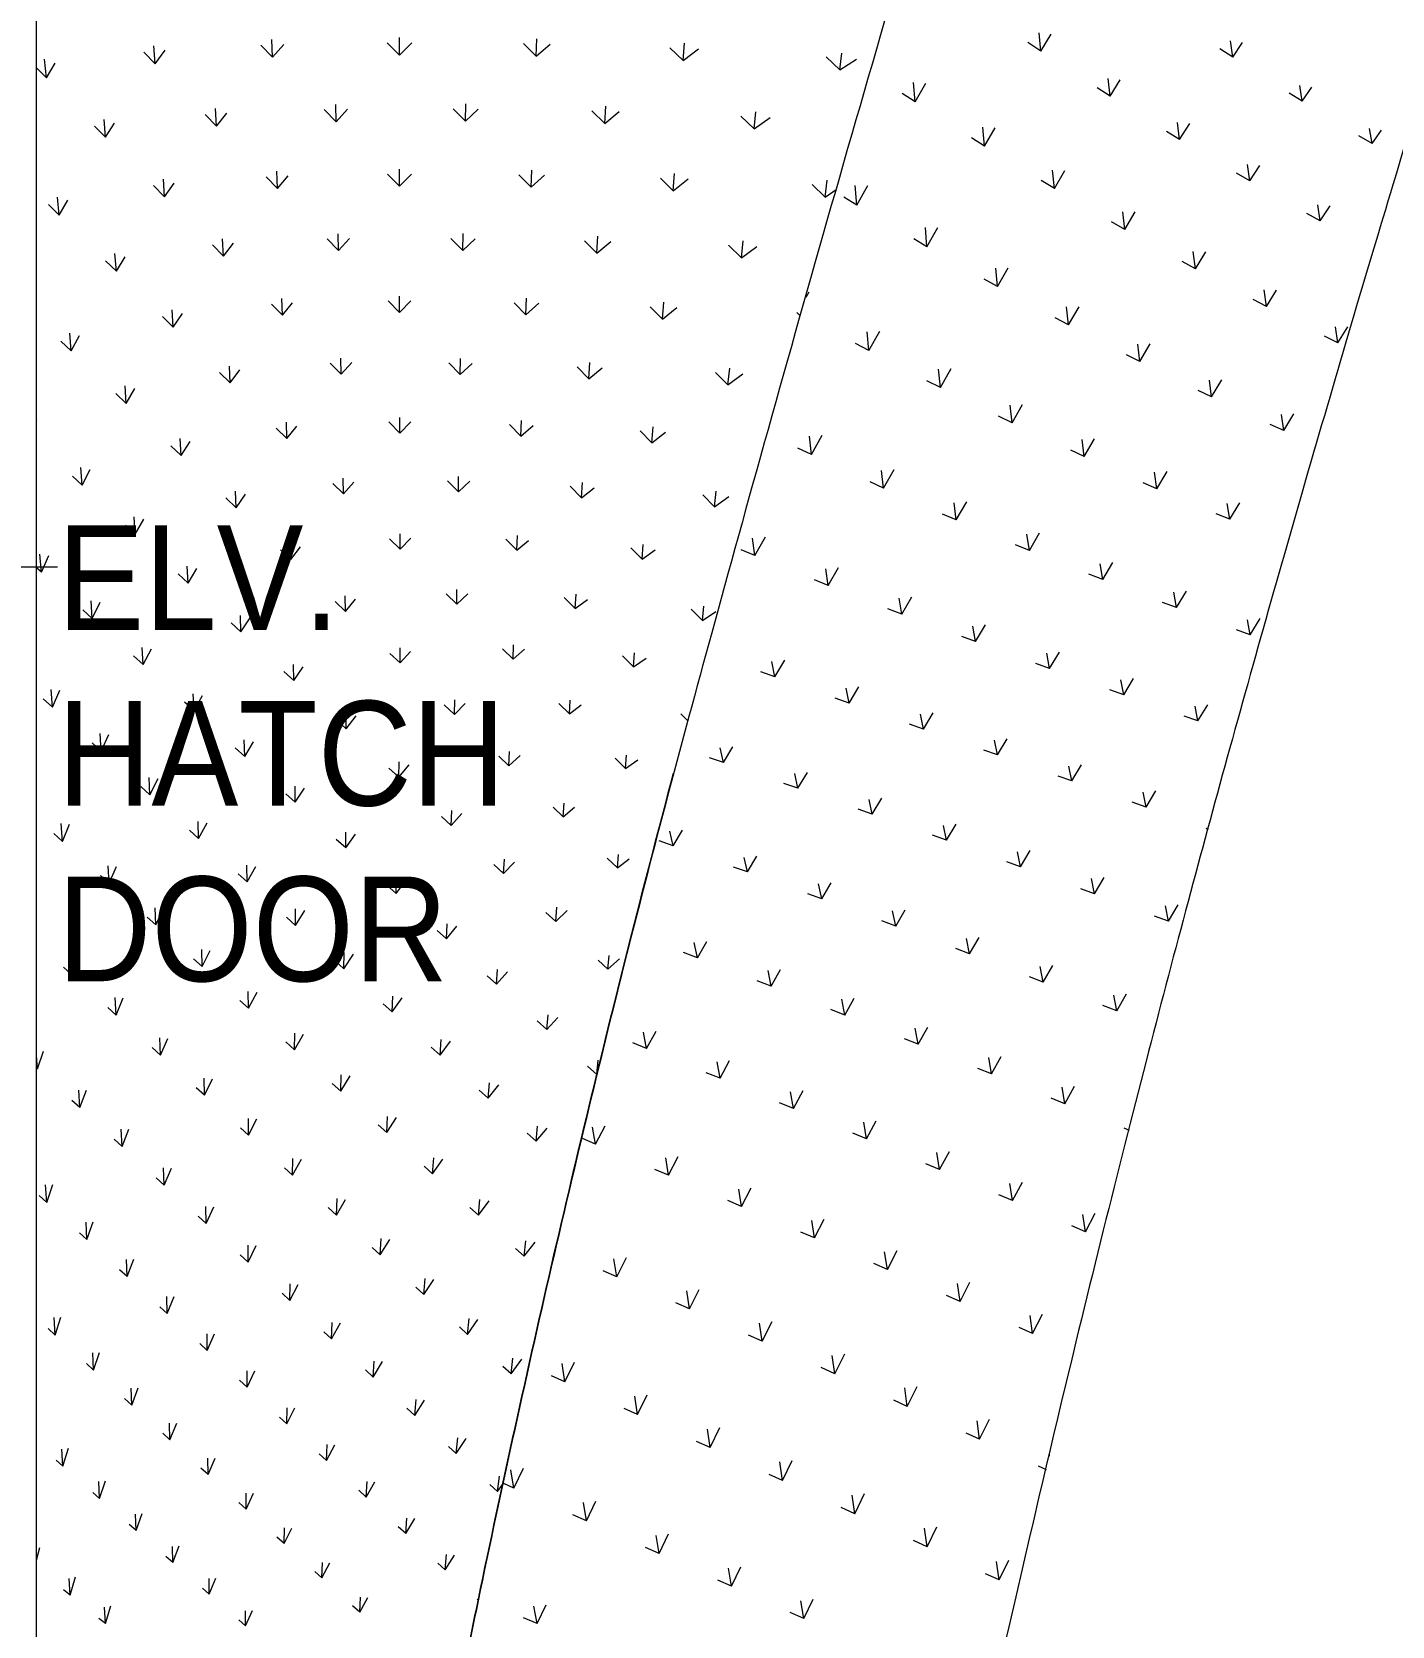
# Model space of a CAD drawing. Header units: millimetres. Extents: x 12827 to 178996, y -27589 to 73652.
# Drawn here: x 92628 to 96316, y 10615 to 14937 of the extents above; entities that cross this region are included whole.
import ezdxf

# ---------------------------------------------------------------- set-up
doc = ezdxf.new("R2010")
doc.units = ezdxf.units.MM
for name, color, linetype, lineweight in [('A-FLOR', 192, 'Continuous', 9), ('A-FLOR-PATT', 8, 'Continuous', 9), ('A-WALL', 113, 'Continuous', 20), ('G-ANNO-TEXT', 231, 'Continuous', 5)]:
    doc.layers.add(name, color=color, linetype=linetype, lineweight=lineweight)
doc.styles.add('Swis721 BT_1', font='swiss.ttf', dxfattribs={"width": 0.89, "height": 283.821263})

# ---------------------------------------------------------------- blocks, each defined once
blk = doc.blocks.new('FP_240-Copy of 1_F')
at = {"layer": 'A-FLOR-PATT'}
for p, q in [((93280.5, 14868.6), (93278.7, 14916.5)), ((93624.3, 14874.1), (93624.3, 14921.9)), ((93995.3, 14871.4), (93997, 14919)), ((92962.3, 14851), (92931.2, 14882.8)), ((92962.3, 14851), (92958.8, 14899.4)), ((92962.3, 14851), (92988.8, 14887.5)), ((93280.5, 14868.6), (93248.2, 14901.4)), ((93280.5, 14868.6), (93310.4, 14903.4)), ((93624.3, 14874.1), (93590.8, 14907.8)), ((93624.3, 14874.1), (93658, 14908)), ((93995.3, 14871.4), (93960.4, 14905.6)), ((93995.3, 14871.4), (94032.8, 14904.3)), ((94393.5, 14859.7), (94357.3, 14894.5)), ((94393.5, 14859.7), (94396.9, 14906.6)), ((94393.5, 14859.7), (94434.7, 14891.1)), ((94818.3, 14834.4), (94823.2, 14879.8)), ((92667.1, 14813.2), (92640.2, 14840.3)), ((92667.1, 14813.2), (92662.3, 14863)), ((92667.1, 14813.2), (92690.6, 14852.9)), ((94818.3, 14834.4), (94780.8, 14869.7)), ((94818.3, 14834.4), (94863, 14863.1)), ((93803.1, 14695), (93804, 14742.2)), ((92827.5, 14651.6), (92823.5, 14700.2)), ((93128.3, 14681.9), (93097.2, 14713.6)), ((93128.3, 14681.9), (93125.7, 14729.3)), ((93128.3, 14681.9), (93155.9, 14717.1)), ((93452.6, 14693.7), (93420.4, 14726.5)), ((93452.6, 14693.7), (93451.7, 14740.9)), ((93452.6, 14693.7), (93483.8, 14727.5)), ((93803.1, 14695), (93769.6, 14728.6)), ((93803.1, 14695), (93838.1, 14728.1)), ((94181, 14689), (94146.2, 14723.2)), ((94181, 14689), (94183.7, 14736.1)), ((94181, 14689), (94219.9, 14721.3)), ((94586.4, 14674.4), (94550.2, 14709.2)), ((94586.4, 14674.4), (94590.8, 14720.8)), ((94586.4, 14674.4), (94629, 14705.2)), ((92827.5, 14651.6), (92797.5, 14681.8)), ((92827.5, 14651.6), (92852, 14689.7)), ((92987.6, 14490.4), (92984.3, 14537.8)), ((92987.6, 14490.4), (93013.2, 14526.9)), ((93294, 14513.1), (93262.9, 14544.7)), ((93294, 14513.1), (93292.2, 14559.6)), ((93294, 14513.1), (93322.7, 14547)), ((93624.4, 14519.1), (93592.2, 14551.8)), ((93624.4, 14519.1), (93624.5, 14565.5)), ((93624.4, 14519.1), (93656.9, 14551.9)), ((93981.5, 14516.1), (93948.1, 14549.6)), ((93981.5, 14516.1), (93983.4, 14562.7)), ((93981.5, 14516.1), (94017.9, 14548.5)), ((94366.3, 14506.7), (94331.6, 14540.9)), ((94366.3, 14506.7), (94370.1, 14553.4)), ((94366.3, 14506.7), (94406.6, 14538.5)), ((94778.9, 14489.3), (94784.3, 14535.3)), ((92702.1, 14440.4), (92697.6, 14489.6)), ((92987.6, 14490.4), (92957.6, 14520.6)), ((94778.9, 14489.3), (94742.8, 14524)), ((94778.9, 14489.3), (94808.4, 14509.6)), ((92702.1, 14440.4), (92673.1, 14469)), ((92702.1, 14440.4), (92724.9, 14481.1)), ((93147.4, 14329.6), (93117.5, 14359.7)), ((93147.4, 14329.6), (93145, 14375.8)), ((93147.4, 14329.6), (93174.1, 14364.5)), ((93459.3, 14344.6), (93428.4, 14376.2)), ((93459.3, 14344.6), (93458.4, 14390.1)), ((93459.3, 14344.6), (93489.3, 14377.2)), ((93795.9, 14344.7), (93763.8, 14377.3)), ((93795.9, 14344.7), (93796.9, 14390.4)), ((93795.9, 14344.7), (93829.6, 14376.6)), ((94159.6, 14337.3), (94126.2, 14370.8)), ((94159.6, 14337.3), (94162.5, 14383.4)), ((94159.6, 14337.3), (94197.3, 14369)), ((94551.3, 14324.6), (94516.7, 14358.8)), ((94551.3, 14324.6), (94556.1, 14370.8)), ((94551.3, 14324.6), (94593, 14355.8)), ((92856.8, 14288.4), (92827.8, 14316.8)), ((92856.8, 14288.4), (92853, 14336.2)), ((92856.8, 14288.4), (92880.6, 14327.3)), ((93011.2, 14136.8), (93008.2, 14183.3)), ((93307, 14169.2), (93277.1, 14199.3)), ((93307, 14169.2), (93305.3, 14214.2)), ((93307, 14169.2), (93334.7, 14202.5)), ((93624.4, 14176.5), (93593.5, 14208)), ((93624.4, 14176.5), (93624.4, 14221)), ((93624.4, 14176.5), (93655.5, 14207.8)), ((93967.1, 14170.5), (93935, 14203.1)), ((93967.1, 14170.5), (93969, 14215.5)), ((93967.1, 14170.5), (94002.1, 14201.4)), ((94337.3, 14158.7), (94304, 14192.2)), ((94337.3, 14158.7), (94341.2, 14204.3)), ((94337.3, 14158.7), (94376.3, 14189.6)), ((93011.2, 14136.8), (92982.2, 14165.2)), ((93011.2, 14136.8), (93036, 14173.9)), ((94711, 14167.3), (94701.4, 14176.7)), ((92734.6, 14072.3), (92706.6, 14099)), ((92734.6, 14072.3), (92730.4, 14120.8)), ((92734.6, 14072.3), (92756.9, 14113.9)), ((93466.3, 14009.3), (93465.4, 14053)), ((93789.2, 14008.7), (93790, 14052.2)), ((93165.3, 13985.7), (93136.4, 14014)), ((93165.3, 13985.7), (93163.1, 14030.9)), ((93165.3, 13985.7), (93191.2, 14021)), ((93466.3, 14009.3), (93436.5, 14039.2)), ((93466.3, 14009.3), (93495, 14040.9)), ((93789.2, 14008.7), (93758.4, 14040.1)), ((93789.2, 14008.7), (93821.5, 14038.6)), ((94137.9, 13996.6), (94105.9, 14029.2)), ((94137.9, 13996.6), (94140.7, 14040.9)), ((94137.9, 13996.6), (94174.2, 14026.5)), ((94514.7, 13980.3), (94481.5, 14013.7)), ((94514.7, 13980.3), (94519.6, 14025.4)), ((94514.7, 13980.3), (94555.1, 14010.5)), ((92883.7, 13930.1), (92880.3, 13977.4)), ((92883.7, 13930.1), (92907, 13970.1)), ((92883.7, 13930.1), (92855.8, 13956.8)), ((92640.2, 13883.4), (92641.3, 13885.8)), ((93319.2, 13835), (93317.7, 13878.9)), ((93625.3, 13849.7), (93595.5, 13879.6)), ((93625.3, 13849.7), (93625.2, 13892.2)), ((93625.3, 13849.7), (93655.1, 13879.7)), ((93953.8, 13841.3), (93955.4, 13883.7)), ((93032.7, 13788.5), (93030, 13834.4)), ((93319.2, 13835), (93290.4, 13863.2)), ((93319.2, 13835), (93346.1, 13868.5)), ((93953.8, 13841.3), (93922.9, 13872.6)), ((93953.8, 13841.3), (93987.1, 13869.8)), ((94308.4, 13823), (94276.5, 13855.5)), ((94308.4, 13823), (94312.2, 13866.5)), ((94308.4, 13823), (94345.9, 13851.9)), ((93032.7, 13788.5), (93004.8, 13815)), ((93032.7, 13788.5), (93056.9, 13826.6)), ((92764.5, 13708.1), (92760.7, 13756.2)), ((92764.5, 13708.1), (92786.2, 13750.9)), ((92764.5, 13708.1), (92737.5, 13733.1)), ((93472.9, 13684.7), (93444.1, 13712.9)), ((93472.9, 13684.7), (93472.1, 13727.3)), ((93472.9, 13684.7), (93500.7, 13716.5)), ((93784.1, 13690.6), (93754.4, 13720.4)), ((93784.1, 13690.6), (93784.7, 13731.9)), ((93784.1, 13690.6), (93814.9, 13718.9)), ((94118, 13674.2), (94087.2, 13705.5)), ((94118, 13674.2), (94120.5, 13715.6)), ((93181.4, 13647.2), (93153.5, 13673.7)), ((93181.4, 13647.2), (93179.4, 13691.9)), ((93181.4, 13647.2), (93206.6, 13683.7)), ((94118, 13674.2), (94152.5, 13701.3)), ((94478.7, 13649.6), (94446.8, 13682.1)), ((94478.7, 13649.6), (94483.3, 13692.3)), ((94478.7, 13649.6), (94517.4, 13677.5)), ((92908.1, 13575.2), (92905.1, 13622.1)), ((92908.1, 13575.2), (92881.2, 13600.1)), ((92908.1, 13575.2), (92930.9, 13616.4)), ((93626.3, 13535), (93626.2, 13576.2)), ((93329.8, 13506.4), (93302, 13532.8)), ((93329.8, 13506.4), (93328.5, 13549.8)), ((93329.8, 13506.4), (93356, 13541.1)), ((93626.3, 13535), (93597.6, 13563)), ((93626.3, 13535), (93655.1, 13565)), ((93942.6, 13531.9), (93912.9, 13561.6)), ((93942.6, 13531.9), (93944, 13572)), ((93942.6, 13531.9), (93974.5, 13558.6)), ((94281.9, 13507.4), (94251.2, 13538.7)), ((94281.9, 13507.4), (94285.2, 13547.8)), ((94281.9, 13507.4), (94317.5, 13533.2)), ((92653.4, 13472.2), (92649.2, 13520.9)), ((92653.4, 13472.2), (92673.6, 13517.3)), ((93051.5, 13442.6), (93049.2, 13488.5)), ((92653.4, 13472.2), (92640.2, 13484.2)), ((93051.5, 13442.6), (93024.7, 13467.5)), ((93051.5, 13442.6), (93075.3, 13482.3)), ((93478, 13366.1), (93477.4, 13408.2)), ((93779.5, 13385.6), (93750.8, 13413.6)), ((93779.5, 13385.6), (93780.1, 13425.6)), ((93779.5, 13385.6), (93809.3, 13413.8)), ((94100.9, 13373.7), (94071.2, 13403.3)), ((94100.9, 13373.7), (94103, 13412.4)), ((92791.6, 13346.8), (92765.8, 13370.2)), ((92791.6, 13346.8), (92788.2, 13394.5)), ((92791.6, 13346.8), (92812.9, 13390.6)), ((93478, 13366.1), (93450.2, 13392.4)), ((93478, 13366.1), (93505.2, 13399)), ((94100.9, 13373.7), (94133.8, 13398.6)), ((94445.6, 13341), (94414.9, 13372.2)), ((94445.6, 13341), (94449.7, 13380.4)), ((94445.6, 13341), (94482.3, 13365.4)), ((93194.7, 13310.5), (93167.9, 13335.2)), ((93194.7, 13310.5), (93193.1, 13355.2)), ((93194.7, 13310.5), (93219.4, 13348.7)), ((93932.4, 13236.8), (93933.8, 13275.4)), ((92929.6, 13221.7), (92903.7, 13245.1)), ((92929.6, 13221.7), (92926.9, 13268.5)), ((92929.6, 13221.7), (92951.8, 13264.2)), ((93625.9, 13226.1), (93598.2, 13252.3)), ((93625.9, 13226.1), (93626.1, 13267)), ((93625.9, 13226.1), (93654.1, 13257.4)), ((93932.4, 13236.8), (93903.7, 13264.6)), ((93932.4, 13236.8), (93963.2, 13263.2)), ((94258.9, 13215.8), (94229.3, 13245.4)), ((94258.9, 13215.8), (94261.8, 13253.3)), ((94258.9, 13215.8), (94292.8, 13239.1)), ((93337.6, 13178.7), (93310.8, 13203.4)), ((93337.6, 13178.7), (93336.7, 13222.3)), ((93337.6, 13178.7), (93363.3, 13215.4)), ((92683.6, 13106.2), (92679.8, 13154.5)), ((92683.6, 13106.2), (92703.2, 13152.1)), ((93067.3, 13096.9), (93065.3, 13142.8)), ((92683.6, 13106.2), (92658.8, 13128.5)), ((93067.3, 13096.9), (93041.5, 13120.3)), ((93067.3, 13096.9), (93090.5, 13138.1)), ((93773.6, 13086.6), (93745.9, 13112.8)), ((93773.6, 13086.6), (93774.5, 13126.2)), ((93773.6, 13086.6), (93802.7, 13116.2)), ((94085, 13088.3), (94056.4, 13116.1)), ((94085, 13088.3), (94087.1, 13125.6)), ((94085, 13088.3), (94116.8, 13113)), ((93480.2, 13047.3), (93453.5, 13071.9)), ((93480.2, 13047.3), (93480.1, 13089.8)), ((93480.2, 13047.3), (93507, 13082.5)), ((94406.6, 13068.3), (94387, 13087.9)), ((92816, 12987.3), (92812.9, 13034.9)), ((92816, 12987.3), (92836.6, 13032.1)), ((93204.7, 12972.4), (93203.5, 13017.4)), ((93204.7, 12972.4), (93229, 13012.4)), ((92816, 12987.3), (92791.2, 13009.6)), ((93204.7, 12972.4), (93178.9, 12995.8)), ((93921.1, 12947.6), (93893.4, 12973.6)), ((93921.1, 12947.6), (93922.7, 12985.9)), ((93921.1, 12947.6), (93951.2, 12975.4)), ((94237.4, 12940.4), (94240.3, 12976.3)), ((93622.6, 12916.3), (93595.9, 12940.8)), ((93622.6, 12916.3), (93623.2, 12957.7)), ((93622.6, 12916.3), (93650.4, 12950)), ((94237.4, 12940.4), (94208.9, 12968.1)), ((94237.4, 12940.4), (94270.2, 12963.2)), ((92948, 12868.7), (92923.3, 12890.9)), ((92948, 12868.7), (92945.7, 12915.5)), ((92948, 12868.7), (92969.7, 12912.5)), ((93341.8, 12848.3), (93341.4, 12892.3)), ((93341.8, 12848.3), (93367.2, 12887)), ((93341.8, 12848.3), (93316.1, 12871.6)), ((94068.2, 12809), (94070.6, 12846)), ((93079.8, 12750.4), (93078.3, 12796.4)), ((93764.7, 12785.7), (93738.1, 12810.1)), ((93764.7, 12785.7), (93766.1, 12825.9)), ((93764.7, 12785.7), (93793.5, 12817.9)), ((94068.2, 12809), (94040.7, 12834.9)), ((94068.2, 12809), (94099.3, 12835.1)), ((92711, 12742.5), (92687.3, 12763.8)), ((92711, 12742.5), (92707.6, 12790.6)), ((92711, 12742.5), (92730, 12789.1)), ((93079.8, 12750.4), (93055.1, 12772.6)), ((93079.8, 12750.4), (93102.6, 12793.1)), ((93478.7, 12724.5), (93479.1, 12767.6)), ((93478.7, 12724.5), (93505.1, 12762)), ((93478.7, 12724.5), (93453, 12747.7)), ((92837.4, 12629.1), (92834.7, 12676.5)), ((92837.4, 12629.1), (92857.5, 12674.7)), ((93211.3, 12632.4), (93210.6, 12677.6)), ((93211.3, 12632.4), (93235.2, 12674)), ((93906.5, 12655.4), (93880, 12679.8)), ((93906.5, 12655.4), (93908.7, 12694.6)), ((93906.5, 12655.4), (93936.4, 12686.1)), ((94215.2, 12670.8), (94187.7, 12696.6)), ((94215.2, 12670.8), (94218.3, 12706.6)), ((94215.2, 12670.8), (94247.3, 12695.2)), ((92837.4, 12629.1), (92813.7, 12650.3)), ((93211.3, 12632.4), (93186.7, 12654.5)), ((93615.3, 12601), (93589.7, 12624.1)), ((93615.3, 12601), (93616.5, 12643.2)), ((93615.3, 12601), (93642.7, 12637.2)), ((92963.5, 12515.8), (92939.9, 12537)), ((92963.5, 12515.8), (92961.6, 12562.6)), ((92963.5, 12515.8), (92984.6, 12560.6)), ((93342.6, 12514.6), (93318, 12536.7)), ((93342.6, 12514.6), (93342.7, 12559.1)), ((93342.6, 12514.6), (93367.5, 12555.2)), ((94048.1, 12525.5), (94021.6, 12549.8)), ((94048.1, 12525.5), (94051.1, 12563.6)), ((94048.1, 12525.5), (94079, 12554.8)), ((93751.7, 12477.8), (93726.1, 12500.9)), ((93751.7, 12477.8), (93753.6, 12519.1)), ((93751.7, 12477.8), (93780.1, 12512.8)), ((92735.7, 12380.6), (92732.6, 12428.5)), ((92735.7, 12380.6), (92754.1, 12427.7)), ((93089.3, 12402.8), (93065.7, 12424)), ((93089.3, 12402.8), (93088.2, 12449)), ((93089.3, 12402.8), (93111.5, 12446.7)), ((93473.6, 12397.1), (93449, 12419.1)), ((93473.6, 12397.1), (93474.4, 12440.8)), ((93473.6, 12397.1), (93499.5, 12436.6)), ((94189.5, 12396), (94163, 12420.2)), ((94189.5, 12396), (94193.2, 12433)), ((94189.5, 12396), (94221.3, 12423.8)), ((92735.7, 12380.6), (92713.1, 12401.1)), ((93887.7, 12355), (93862.2, 12378)), ((93887.7, 12355), (93890.5, 12395.3)), ((93887.7, 12355), (93917.3, 12388.7)), ((93214.8, 12290), (93214.5, 12335.5)), ((93214.8, 12290), (93238.1, 12333.1)), ((93604.3, 12279.9), (93605.9, 12322.8)), ((92856, 12271.5), (92833.5, 12292)), ((92856, 12271.5), (92853.7, 12318.9)), ((92856, 12271.5), (92875.5, 12317.9)), ((93214.8, 12290), (93191.3, 12311.1)), ((93604.3, 12279.9), (93579.8, 12301.8)), ((93604.3, 12279.9), (93631.3, 12318.4)), ((94023.6, 12232.4), (93998.1, 12255.4)), ((94023.6, 12232.4), (94027.1, 12271.8)), ((94023.6, 12232.4), (94054.1, 12264.9)), ((92976.1, 12162.7), (92974.5, 12209.5)), ((92976.1, 12162.7), (92996.6, 12208.3)), ((93340.1, 12177.4), (93316.6, 12198.5)), ((93340.1, 12177.4), (93340.6, 12222.3)), ((93340.1, 12177.4), (93364.4, 12219.6)), ((93734.7, 12162.9), (93737.2, 12205)), ((93734.7, 12162.9), (93762.8, 12200.4)), ((92642.9, 12125.6), (92640.3, 12162)), ((92642.9, 12125.6), (92659.6, 12173.8)), ((92976.1, 12162.7), (92953.6, 12183.1)), ((93734.7, 12162.9), (93710.3, 12184.8)), ((94159.1, 12110.2), (94163.4, 12148.7)), ((92642.9, 12125.6), (92640.3, 12128)), ((93465, 12065), (93466.4, 12109.3)), ((93465, 12065), (93490.5, 12106.4)), ((94159.1, 12110.2), (94133.7, 12133.1)), ((94159.1, 12110.2), (94161.1, 12112.2)), ((92757.6, 12020.4), (92754.9, 12068)), ((92757.6, 12020.4), (92775.4, 12067.9)), ((93095.9, 12054), (93073.4, 12074.3)), ((93095.9, 12054), (93095.1, 12100.2)), ((93095.9, 12054), (93117.5, 12098.9)), ((93465, 12065), (93441.6, 12086)), ((93864.9, 12046.1), (93840.5, 12068)), ((93864.9, 12046.1), (93868.1, 12087.5)), ((93864.9, 12046.1), (93894.1, 12082.6)), ((92757.6, 12020.4), (92736.1, 12040.1)), ((93215.4, 11945.5), (93215.4, 11991.2)), ((93215.4, 11945.5), (93238, 11989.7)), ((93589.8, 11952.8), (93591.9, 11996.5)), ((93589.8, 11952.8), (93616.3, 11993.4)), ((92872.1, 11915.4), (92850.6, 11935.1)), ((92872.1, 11915.4), (92870.1, 11962.5)), ((92872.1, 11915.4), (92890.9, 11962.2)), ((93215.4, 11945.5), (93193, 11965.8)), ((93589.8, 11952.8), (93566.4, 11973.8)), ((93994.8, 11929.6), (93970.5, 11951.5)), ((93994.8, 11929.6), (93998.8, 11970.3)), ((93994.8, 11929.6), (94025, 11965.1)), ((92986.2, 11810.6), (92985, 11857.2)), ((92986.2, 11810.6), (93006.1, 11856.7)), ((93334.6, 11837.2), (93312.3, 11857.5)), ((93334.6, 11837.2), (93335.5, 11882.3)), ((93334.6, 11837.2), (93358.4, 11880.6)), ((93714.2, 11840.8), (93690.9, 11861.8)), ((93714.2, 11840.8), (93717.1, 11883.9)), ((93714.2, 11840.8), (93741.8, 11880.6)), ((92668.1, 11763.2), (92664.9, 11811.1)), ((92668.1, 11763.2), (92684.3, 11811.9)), ((92986.2, 11810.6), (92964.9, 11830.3)), ((92668.1, 11763.2), (92647.7, 11782.1)), ((93453.6, 11729), (93455.3, 11773.7)), ((93453.6, 11729), (93478.4, 11771.7)), ((93838.4, 11729.1), (93842.1, 11771.5)), ((93838.4, 11729.1), (93867.1, 11768)), ((93100.2, 11706.1), (93078.8, 11725.7)), ((93100.2, 11706.1), (93099.7, 11752)), ((93100.2, 11706.1), (93121, 11751.4)), ((93453.6, 11729), (93431.3, 11749.3)), ((93838.4, 11729.1), (93815.1, 11750)), ((92777.2, 11662.6), (92756.8, 11681.4)), ((92777.2, 11662.6), (92774.8, 11709.8)), ((92777.2, 11662.6), (92794.3, 11710.4)), ((93213.8, 11601.7), (93214.1, 11647.1)), ((93213.8, 11601.7), (93235.7, 11646.2)), ((93572.3, 11621.1), (93550.1, 11641.3)), ((93572.3, 11621.1), (93574.7, 11665.2)), ((93572.3, 11621.1), (93598.2, 11663.1)), ((93962.3, 11617.5), (93939, 11638.4)), ((93962.3, 11617.5), (93966.8, 11659.4)), ((93962.3, 11617.5), (93992, 11655.7)), ((92886.1, 11562.2), (92884.3, 11608.8)), ((92886.1, 11562.2), (92904.1, 11609.1)), ((93213.8, 11601.7), (93192.5, 11621.2)), ((92886.1, 11562.2), (92865.7, 11581)), ((93327.2, 11497.5), (93328.3, 11542.3)), ((93690.7, 11513.3), (93694, 11556.9)), ((93690.7, 11513.3), (93717.7, 11554.6)), ((92994.7, 11462), (92993.6, 11507.9)), ((92994.7, 11462), (93013.7, 11508)), ((93327.2, 11497.5), (93306, 11517)), ((93327.2, 11497.5), (93350.1, 11541.2)), ((93690.7, 11513.3), (93668.6, 11533.5)), ((92994.7, 11462), (92974.3, 11480.7)), ((92691, 11403.6), (92671.5, 11421.4)), ((92691, 11403.6), (92688.1, 11451.1)), ((92691, 11403.6), (92706.5, 11452.7)), ((93440.3, 11393.4), (93419.1, 11412.9)), ((93440.3, 11393.4), (93442.2, 11437.7)), ((93440.3, 11393.4), (93464.3, 11436.5)), ((93808.9, 11405.7), (93786.8, 11425.9)), ((93808.9, 11405.7), (93812.9, 11448.8)), ((93808.9, 11405.7), (93836.9, 11446.3)), ((93103, 11362), (93082.7, 11380.7)), ((93103, 11362), (93102.7, 11407.3)), ((93103, 11362), (93123, 11407.2)), ((92794.9, 11308.6), (92775.5, 11326.4)), ((92794.9, 11308.6), (92792.7, 11355.3)), ((92794.9, 11308.6), (92811.4, 11356.6)), ((93553.2, 11289.6), (93555.8, 11333.3)), ((93553.2, 11289.6), (93578.2, 11331.9)), ((93926.8, 11298.4), (93931.6, 11340.8)), ((93926.8, 11298.4), (93955.9, 11338.2)), ((93211.1, 11262.3), (93211.5, 11306.9)), ((93211.1, 11262.3), (93232.1, 11306.5)), ((93553.2, 11289.6), (93532.1, 11309.1)), ((93926.8, 11298.4), (93904.7, 11318.5)), ((92898.7, 11214), (92897, 11259.8)), ((92898.7, 11214), (92916, 11260.8)), ((93211.1, 11262.3), (93190.9, 11281)), ((92898.7, 11214), (92879.2, 11231.7)), ((93319, 11162.8), (93320.1, 11206.7)), ((93319, 11162.8), (93340.9, 11206.1)), ((93665.8, 11186), (93644.7, 11205.4)), ((93665.8, 11186), (93669.2, 11229.2)), ((93665.8, 11186), (93691.8, 11227.5)), ((93002.2, 11119.6), (93001.2, 11164.5)), ((93002.2, 11119.6), (93020.3, 11165.3)), ((93319, 11162.8), (93298.8, 11181.4)), ((93002.2, 11119.6), (92982.8, 11137.3)), ((93778.2, 11082.6), (93782.3, 11125.1)), ((93778.2, 11082.6), (93805.2, 11123.3)), ((92711.9, 11047.9), (92709.2, 11094.7)), ((92711.9, 11047.9), (92726.9, 11097.5)), ((93105.5, 11025.6), (93105.1, 11069.6)), ((93105.5, 11025.6), (93124.5, 11070.1)), ((93426.6, 11063.5), (93406.5, 11082.1)), ((93426.6, 11063.5), (93428.4, 11106.7)), ((93426.6, 11063.5), (93449.5, 11105.9)), ((93778.2, 11082.6), (93757.1, 11102)), ((92711.9, 11047.9), (92693.2, 11064.3)), ((93105.5, 11025.6), (93086.1, 11043.2)), ((92811.3, 10960.6), (92809.2, 11006.3)), ((92811.3, 10960.6), (92827.1, 11008.6)), ((93534, 10964.5), (93513.9, 10983.1)), ((93534, 10964.5), (93536.5, 11007)), ((93534, 10964.5), (93557.9, 11006)), ((93890.3, 10979.3), (93869.3, 10998.7)), ((93890.3, 10979.3), (93895.1, 11021.3)), ((93890.3, 10979.3), (93906.1, 11001.9)), ((92811.3, 10960.6), (92792.7, 10976.9)), ((93208.5, 10931.9), (93189.2, 10949.4)), ((93208.5, 10931.9), (93228.4, 10975.1)), ((93208.5, 10931.9), (93208.8, 10975)), ((92910.5, 10873.7), (92909, 10918.2)), ((92910.5, 10873.7), (92927.1, 10920.2)), ((93641.2, 10865.7), (93644.4, 10907.5)), ((93641.2, 10865.7), (93666, 10906.2)), ((92910.5, 10873.7), (92891.9, 10889.9)), ((93311.4, 10838.4), (93292.1, 10855.9)), ((93311.4, 10838.4), (93312.3, 10880.6)), ((93311.4, 10838.4), (93332.1, 10880.5)), ((93641.2, 10865.7), (93621.1, 10884.2)), ((92640.3, 10793.5), (92649.4, 10827.8)), ((93009.6, 10787.2), (93008.6, 10830.5)), ((93009.6, 10787.2), (93026.9, 10832.1)), ((93748.1, 10767.2), (93752, 10808.3)), ((93009.6, 10787.2), (92991, 10803.4)), ((93414, 10745.3), (93415.6, 10786.6)), ((93414, 10745.3), (93435.6, 10786.1)), ((93748.1, 10767.2), (93728.1, 10785.6)), ((93748.1, 10767.2), (93773.8, 10806.7)), ((92731.4, 10698.1), (92728.8, 10744.1)), ((92731.4, 10698.1), (92745.9, 10748.3)), ((93108.5, 10701.1), (93108, 10743.3)), ((93108.5, 10701.1), (93126.5, 10744.4)), ((93414, 10745.3), (93394.8, 10762.8)), ((92731.4, 10698.1), (92713.4, 10712.6)), ((93108.5, 10701.1), (93089.9, 10717.2)), ((93516.5, 10652.5), (93518.6, 10692.9)), ((93516.5, 10652.5), (93538.9, 10692.1)), ((93838.7, 10683.7), (93834.8, 10687.3)), ((92827, 10621.2), (92809.1, 10635.6)), ((92827, 10621.2), (92825, 10665.6)), ((92827, 10621.2), (92842.1, 10669.2)), ((93207.1, 10615.4), (93225.9, 10657.1)), ((93207.1, 10615.4), (93207.2, 10656.4)), ((93516.5, 10652.5), (93497.3, 10669.9)), ((93207.1, 10615.4), (93188.6, 10631.5))]:
    blk.add_line(p, q, dxfattribs=at)
blk = doc.blocks.new('FP_254-Copy of 1_F')
at = {"layer": 'A-FLOR-PATT'}
for p, q in [((95363.2, 14885.1), (95358.4, 14934.6)), ((95363.2, 14885.1), (95391.4, 14931.3)), ((95363.2, 14885.1), (95328.2, 14908.6)), ((95883.6, 14868.7), (95848.5, 14891.7)), ((95883.6, 14868.7), (95877.5, 14913.2)), ((95883.6, 14868.7), (95910.1, 14908.4)), ((95022.2, 14747.5), (95018.1, 14799.9)), ((95022.2, 14747.5), (95051.5, 14798.4)), ((95550.7, 14763.1), (95515.5, 14785.6)), ((95550.7, 14763.1), (95545.5, 14810.8)), ((95550.7, 14763.1), (95578.5, 14807.8)), ((96071.6, 14749.1), (96065.1, 14791.7)), ((96071.6, 14749.1), (96097.7, 14787.1)), ((95022.2, 14747.5), (94987.1, 14770.4)), ((96071.6, 14749.1), (96036.3, 14771.1)), ((95210.5, 14627.9), (95206, 14678.7)), ((95210.5, 14627.9), (95239.4, 14677.5)), ((95739.5, 14645.8), (95704, 14667.5)), ((95739.5, 14645.8), (95733.9, 14692)), ((95739.5, 14645.8), (95766.9, 14689.3)), ((96261.1, 14634.6), (96225.5, 14655.7)), ((96261.1, 14634.6), (96254.1, 14675.6)), ((96261.1, 14634.6), (96286.8, 14671.2)), ((95210.5, 14627.9), (95175.1, 14650)), ((95929.5, 14533.1), (95923.5, 14577.9)), ((95929.5, 14533.1), (95956.6, 14575.4)), ((95400, 14512.8), (95364.3, 14534.1)), ((95400, 14512.8), (95395, 14562.2)), ((95400, 14512.8), (95428.5, 14561.1)), ((95929.5, 14533.1), (95893.8, 14553.9)), ((94864.3, 14467.5), (94828.7, 14489)), ((94864.3, 14467.5), (94860.2, 14520.7)), ((94864.3, 14467.5), (94894.1, 14520.9)), ((95590.5, 14402), (95585.2, 14449.9)), ((95590.5, 14402), (95618.8, 14449.1)), ((96120.6, 14424.6), (96084.7, 14444.7)), ((96120.6, 14424.6), (96114.2, 14468.2)), ((96120.6, 14424.6), (96147.4, 14465.9)), ((95054.5, 14355), (95050.1, 14406.7)), ((95054.5, 14355), (95083.9, 14407.1)), ((95590.5, 14402), (95554.7, 14422.4)), ((95054.5, 14355), (95018.7, 14375.8)), ((95782.1, 14295.3), (95746.1, 14315)), ((95782.1, 14295.3), (95776.4, 14341.9)), ((95782.1, 14295.3), (95810.1, 14341.2)), ((95245.8, 14246.9), (95209.9, 14266.8)), ((95245.8, 14246.9), (95241, 14297)), ((95245.8, 14246.9), (95274.9, 14297.6)), ((94726.8, 14218), (94734.7, 14232.3)), ((95974.7, 14192.7), (95968.7, 14237.9)), ((95974.7, 14192.7), (96002.4, 14237.5)), ((95438.2, 14143), (95433, 14191.6)), ((95438.2, 14143), (95466.9, 14192.3)), ((95974.7, 14192.7), (95938.5, 14211.6)), ((95438.2, 14143), (95402.1, 14162.1)), ((96168.4, 14094.1), (96162, 14137.9)), ((96168.4, 14094.1), (96195.7, 14137.7)), ((94897.2, 14073.2), (94892.5, 14124.5)), ((94897.2, 14073.2), (94926.7, 14126.3)), ((96168.4, 14094.1), (96132, 14112.3)), ((94897.2, 14073.2), (94861, 14092.5)), ((95631.7, 14043.3), (95595.4, 14061.6)), ((95631.7, 14043.3), (95626.1, 14090.3)), ((95631.7, 14043.3), (95660, 14091.2)), ((95090.7, 13973.2), (95085.5, 14022.8)), ((95090.7, 13973.2), (95119.7, 14024.7)), ((95090.7, 13973.2), (95054.3, 13991.6)), ((95826.2, 13947.7), (95789.7, 13965.3)), ((95826.2, 13947.7), (95820.2, 13993.2)), ((95826.2, 13947.7), (95854.1, 13994.2)), ((95285.3, 13877.5), (95279.7, 13925.3)), ((95285.3, 13877.5), (95313.9, 13927.3)), ((95285.3, 13877.5), (95248.7, 13895.1)), ((96021.8, 13856.3), (96015.3, 13900.2)), ((96021.8, 13856.3), (96049.3, 13901.3)), ((94741, 13791.2), (94735.7, 13840.9)), ((94741, 13791.2), (94770.1, 13843.7)), ((95481, 13786), (95509.1, 13834.2)), ((96021.8, 13856.3), (95985, 13873.1)), ((94741, 13791.2), (94704.3, 13808.7)), ((95481, 13786), (95444.2, 13802.9)), ((95481, 13786), (95474.9, 13832.1)), ((94937, 13700.5), (94931.2, 13748.3)), ((94937, 13700.5), (94965.6, 13751.2)), ((94937, 13700.5), (94900.1, 13717.2)), ((95677.7, 13698.8), (95640.8, 13714.9)), ((95677.7, 13698.8), (95671.2, 13743.2)), ((95677.7, 13698.8), (95705.5, 13745.4)), ((95134, 13614), (95162.2, 13662.9)), ((95875.5, 13615.7), (95902.8, 13660.7)), ((95134, 13614), (95097, 13629.9)), ((95134, 13614), (95127.8, 13660)), ((95875.5, 13615.7), (95838.3, 13631)), ((95875.5, 13615.7), (95868.6, 13658.4)), ((95332.1, 13531.4), (95325.4, 13575.7)), ((95332.1, 13531.4), (95359.8, 13578.7)), ((94588.1, 13517.7), (94551, 13533.3)), ((94588.1, 13517.7), (94581.9, 13564.4)), ((94588.1, 13517.7), (94616.4, 13567.9)), ((95332.1, 13531.4), (95294.9, 13546.6)), ((95531.1, 13452.3), (95524, 13495.2)), ((95531.1, 13452.3), (95558.4, 13498.2)), ((94786.8, 13436.6), (94749.4, 13451.5)), ((94786.8, 13436.6), (94780.1, 13481.5)), ((94786.8, 13436.6), (94814.6, 13485.1)), ((95531.1, 13452.3), (95493.7, 13466.9)), ((94986.2, 13358.9), (94979.1, 13402.3)), ((94986.2, 13358.9), (95013.6, 13405.8)), ((95730.8, 13376.3), (95723.4, 13417.9)), ((95730.8, 13376.3), (95757.8, 13421)), ((94986.2, 13358.9), (94948.8, 13373.2)), ((95730.8, 13376.3), (95693.3, 13390.3)), ((95186.4, 13284), (95178.9, 13326.1)), ((95186.4, 13284), (95213.4, 13329.6)), ((95931.1, 13302.8), (95893.5, 13316.4)), ((95931.1, 13302.8), (95923.5, 13343.5)), ((95931.1, 13302.8), (95957.9, 13346.6)), ((95186.4, 13284), (95148.8, 13297.9)), ((94642, 13188.9), (94634.2, 13230.3)), ((94642, 13188.9), (94668.7, 13233.9)), ((95387.1, 13211.2), (95379.4, 13252.4)), ((95387.1, 13211.2), (95413.8, 13255.8)), ((94642, 13188.9), (94604.3, 13202.4)), ((95387.1, 13211.2), (95349.4, 13224.7)), ((94843.2, 13117.5), (94835.2, 13158.2)), ((94843.2, 13117.5), (94869.7, 13161.7)), ((95588.1, 13139.7), (95550.4, 13153.1)), ((95588.1, 13139.7), (95580.2, 13180.4)), ((95588.1, 13139.7), (95614.7, 13183.8)), ((94843.2, 13117.5), (94805.5, 13130.8)), ((95789.2, 13069.1), (95781.3, 13109.4)), ((95789.2, 13069.1), (95815.7, 13112.9)), ((95044.6, 13046.9), (95006.9, 13060.1)), ((95044.6, 13046.9), (95036.5, 13087.2)), ((95044.6, 13046.9), (95070.9, 13090.7)), ((95789.2, 13069.1), (95751.5, 13082.3)), ((95246.1, 12976.7), (95237.9, 13016.8)), ((95246.1, 12976.7), (95272.3, 13020.3)), ((94502.6, 12956.2), (94464.7, 12969.2)), ((94502.6, 12956.2), (94494.1, 12995.7)), ((94502.6, 12956.2), (94528.4, 12999)), ((95246.1, 12976.7), (95208.3, 12989.9)), ((94704.4, 12886.7), (94695.9, 12926.1)), ((94704.4, 12886.7), (94730.2, 12929.4)), ((95447.4, 12906.3), (95439.3, 12946.5)), ((95447.4, 12906.3), (95473.7, 12949.9)), ((94704.4, 12886.7), (94666.6, 12899.7)), ((95447.4, 12906.3), (95409.7, 12919.5)), ((94906, 12816.6), (94897.5, 12856.3)), ((94906, 12816.6), (94931.8, 12859.5)), ((95648.6, 12835.4), (95610.9, 12848.7)), ((95648.6, 12835.4), (95640.5, 12875.8)), ((95648.6, 12835.4), (95674.9, 12879.2)), ((94906, 12816.6), (94868.2, 12829.8)), ((94366.5, 12730.6), (94357.7, 12769.7)), ((94366.5, 12730.6), (94391.9, 12772.8)), ((95107.3, 12745.6), (95069.6, 12759)), ((95107.3, 12745.6), (95099, 12785.7)), ((95107.3, 12745.6), (95133.2, 12788.9)), ((95818, 12774.9), (95811.8, 12777.1)), ((94366.5, 12730.6), (94328.7, 12743.8)), ((95308.3, 12673.6), (95300.1, 12714.1)), ((95308.3, 12673.6), (95334.3, 12717.3)), ((94568, 12659.4), (94530.3, 12672.8)), ((94568, 12659.4), (94559.3, 12699.1)), ((94568, 12659.4), (94593.5, 12702.1)), ((95308.3, 12673.6), (95270.7, 12687.2)), ((94769.1, 12586.8), (94760.5, 12627.1)), ((94769.1, 12586.8), (94794.7, 12630.2)), ((95508.9, 12600.3), (95500.8, 12641.4)), ((95508.9, 12600.3), (95535.1, 12644.6)), ((94769.1, 12586.8), (94731.4, 12600.5)), ((95508.9, 12600.3), (95471.4, 12614.1)), ((94969.7, 12512.8), (94961.3, 12553.8)), ((94969.7, 12512.8), (94995.5, 12556.9)), ((95709.1, 12525.7), (95671.6, 12539.8)), ((95709.1, 12525.7), (95701.2, 12567.4)), ((95709.1, 12525.7), (95735.4, 12570.6)), ((94969.7, 12512.8), (94932.1, 12526.8)), ((94431.9, 12426.6), (94423.4, 12468.1)), ((94431.9, 12426.6), (94457.5, 12471.1)), ((95169.9, 12437.3), (95132.4, 12451.6)), ((95169.9, 12437.3), (95161.7, 12479.1)), ((95169.9, 12437.3), (95195.8, 12482.1)), ((94431.9, 12426.6), (94394.4, 12440.8)), ((94631.9, 12349.7), (94594.5, 12364.2)), ((94631.9, 12349.7), (94623.7, 12392)), ((94631.9, 12349.7), (94657.7, 12395)), ((95369.6, 12360.5), (95332.2, 12375)), ((95369.6, 12360.5), (95361.6, 12402.9)), ((95369.6, 12360.5), (95395.7, 12406)), ((95568.9, 12282.5), (95561.1, 12325.5)), ((95568.9, 12282.5), (95595.2, 12328.7)), ((94831.5, 12271.5), (94794.1, 12286.2)), ((94831.5, 12271.5), (94823.5, 12314.5)), ((94831.5, 12271.5), (94857.5, 12317.6)), ((95568.9, 12282.5), (95531.6, 12297.2)), ((95030.8, 12192.2), (95022.9, 12235.8)), ((95030.8, 12192.2), (95056.9, 12239)), ((94294.4, 12180.8), (94257, 12195.9)), ((94294.4, 12180.8), (94286.3, 12224.8)), ((94294.4, 12180.8), (94320.3, 12228)), ((95030.8, 12192.2), (94993.4, 12207.1)), ((94493.5, 12100), (94519.5, 12147.8)), ((95229.7, 12111.9), (95221.9, 12156.1)), ((95229.7, 12111.9), (95256, 12159.3)), ((94493.5, 12100), (94456.2, 12115.2)), ((94493.5, 12100), (94485.5, 12144.5)), ((95229.7, 12111.9), (95192.4, 12127)), ((94692.2, 12018.2), (94684.4, 12063.3)), ((94692.2, 12018.2), (94718.4, 12066.6)), ((95428.2, 12030.8), (95420.6, 12075.5)), ((95428.2, 12030.8), (95454.7, 12078.8)), ((94692.2, 12018.2), (94655, 12033.6)), ((95428.2, 12030.8), (95391, 12046.1)), ((94890.6, 11935.6), (94883, 11981.3)), ((94890.6, 11935.6), (94917, 11984.6)), ((94155.5, 11921.4), (94120.2, 11936.3)), ((94155.5, 11921.4), (94147.7, 11967.6)), ((94155.5, 11921.4), (94181.7, 11971.1)), ((94890.6, 11935.6), (94853.5, 11951.2)), ((95603.4, 11958.5), (95589.3, 11964.4)), ((95088.8, 11852.4), (95081.2, 11898.5)), ((95088.8, 11852.4), (95115.3, 11901.9)), ((94353.8, 11837.3), (94316.7, 11853.1)), ((94353.8, 11837.3), (94346.1, 11884)), ((94353.8, 11837.3), (94380.1, 11887.5)), ((95088.8, 11852.4), (95051.6, 11868.1)), ((94551.9, 11752.5), (94578.2, 11803.3)), ((95286.6, 11768.5), (95279.2, 11815.1)), ((95286.6, 11768.5), (95313.2, 11818.6)), ((94551.9, 11752.5), (94514.8, 11768.4)), ((94551.9, 11752.5), (94544.3, 11799.7)), ((95286.6, 11768.5), (95249.5, 11784.3)), ((94749.6, 11667.2), (94776.1, 11718.4)), ((95484.1, 11684.1), (95476.9, 11731.1)), ((95484.1, 11684.1), (95510.9, 11734.6)), ((94749.6, 11667.2), (94712.5, 11683.2)), ((94749.6, 11667.2), (94742.1, 11714.8)), ((95484.1, 11684.1), (95447.1, 11700)), ((94947, 11581.3), (94939.7, 11629.3)), ((94947, 11581.3), (94973.7, 11633.1)), ((94213.4, 11562), (94205.9, 11610.7)), ((94213.4, 11562), (94239.8, 11614.5)), ((94947, 11581.3), (94910, 11597.5)), ((94213.4, 11562), (94176.4, 11578.3)), ((95144.2, 11495), (95137, 11543.4)), ((95144.2, 11495), (95171, 11547.2)), ((94410.8, 11474.7), (94403.4, 11523.8)), ((94410.8, 11474.7), (94437.3, 11527.7)), ((95144.2, 11495), (95107.3, 11511.2)), ((94410.8, 11474.7), (94373.8, 11491.1)), ((95341, 11408.2), (95334, 11456.9)), ((95341, 11408.2), (95367.9, 11460.8)), ((94607.9, 11387.1), (94600.6, 11436.4)), ((94607.9, 11387.1), (94634.5, 11440.4)), ((95341, 11408.2), (95304.2, 11424.5)), ((94607.9, 11387.1), (94571, 11403.6)), ((94073.1, 11276.7), (94065.5, 11326.6)), ((94073.1, 11276.7), (94099.3, 11330.6)), ((94804.8, 11299), (94797.5, 11348.7)), ((94804.8, 11299), (94831.4, 11352.7)), ((94073.1, 11276.7), (94036.1, 11293.3)), ((94804.8, 11299), (94767.9, 11315.6)), ((94270, 11187.9), (94296.3, 11242.1)), ((95001.2, 11210.4), (94994.2, 11260.4)), ((95001.2, 11210.4), (95028.1, 11264.5)), ((94270, 11187.9), (94233.1, 11204.6)), ((94270, 11187.9), (94262.5, 11238)), ((95001.2, 11210.4), (94964.4, 11227)), ((94466.7, 11098.7), (94493, 11153.1)), ((95197.3, 11121.1), (95190.4, 11171.6)), ((95197.3, 11121.1), (95224.3, 11175.7)), ((94466.7, 11098.7), (94429.8, 11115.5)), ((94466.7, 11098.7), (94459.2, 11149)), ((95197.3, 11121.1), (95160.6, 11137.9)), ((95387.1, 11075.8), (95386.2, 11082)), ((93934.7, 10988.9), (93926.7, 11038.7)), ((93934.7, 10988.9), (93960.4, 11042.6)), ((94663, 11009.2), (94626.2, 11026)), ((94663, 11009.2), (94655.6, 11059.6)), ((94663, 11009.2), (94689.4, 11063.7)), ((95378.1, 11038), (95356.4, 11048.1)), ((93934.7, 10988.9), (93907.6, 11001.1)), ((94131.5, 10900), (94123.5, 10949.7)), ((94131.5, 10900), (94157.1, 10953.6)), ((94859, 10919.4), (94851.7, 10969.8)), ((94859, 10919.4), (94885.5, 10973.9)), ((94131.5, 10900), (94094.6, 10916.7)), ((94859, 10919.4), (94822.2, 10936.2)), ((94328, 10811.2), (94320.1, 10860.7)), ((94328, 10811.2), (94353.7, 10864.6)), ((95054.7, 10829.5), (95047.5, 10879.8)), ((95054.7, 10829.5), (95081.2, 10883.8)), ((94328, 10811.2), (94291.1, 10827.9)), ((95054.7, 10829.5), (95018, 10846.3)), ((94524.3, 10722.8), (94516.4, 10771.9)), ((94524.3, 10722.8), (94549.9, 10775.6)), ((95250.1, 10739.7), (95242.9, 10789.8)), ((95250.1, 10739.7), (95276.6, 10793.7)), ((94524.3, 10722.8), (94487.5, 10739.3)), ((95250.1, 10739.7), (95213.5, 10756.5)), ((94720.5, 10635), (94712.5, 10683.5)), ((94720.5, 10635), (94746, 10687.2)), ((93997.5, 10621.2), (93960.6, 10637.3)), ((93997.5, 10621.2), (93988.8, 10668.8)), ((93997.5, 10621.2), (94022.2, 10672.4)), ((94720.5, 10635), (94683.7, 10651.4))]:
    blk.add_line(p, q, dxfattribs=at)

msp = doc.modelspace()

# ---------------------------------------------------------------- linework, layer by layer
at = {"layer": 'A-FLOR'}
for points, knots in [([(111057.51623, 40199.29363), (110790.11524, 39908.85437), (110517.81773, 39628.56511), (110400.02908, 39510.73078), (110281.75317, 39392.40898), (110147.14314, 39257.74674), (109996.12094, 39106.66596), (109773.71013, 38884.16888), (109640.92964, 38751.33689), (109526.41728, 38631.49407), (109352.87093, 38451.71181), (109207.52775, 38295.78973), (109022.14449, 38094.19385), (108838.03467, 37889.63944), (108561.06363, 37574.47106), (108332.42291, 37308.52743), (108127.05484, 37063.6829), (107888.57608, 36773.43403), (107656.60708, 36482.6189), (107437.20498, 36207.5419), (107137.13719, 35819.90238), (106825.1537, 35412.32636), (106393.6327, 34835.8578), (105710.181, 33904.13079), (105283.80656, 33307.35906), (104840.08212, 32673.39328), (104542.56724, 32240.60364), (104248.06441, 31803.80256), (104007.39319, 31440.06481), (103774.54904, 31089.25079), (103554.07684, 30743.15264), (103245.82541, 30255.01341), (102915.27001, 29720.08415), (102666.93214, 29306.59894), (102341.2374, 28755.56201), (102137.68758, 28402.84546), (101917.61467, 28015.04629), (101724.14444, 27665.85709), (101512.5858, 27272.17992), (101206.73383, 26696.68686), (100753.63145, 25806.99691), (100167.12949, 24592.65546), (99840.0301, 23881.65057), (99461.75628, 23036.8572), (99327.47194, 22727.71513), (99130.62059, 22269.18597), (98858.21851, 21613.23422), (98628.85247, 21054.62644), (98287.16224, 20194.35192), (97985.58412, 19412.95088), (97521.6025, 18157.03621), (97177.95348, 17180.94449), (96585.76301, 15391.27254), (96361.84856, 14677.28912), (96080.91331, 13727.25005), (95862.88586, 12957.02732), (95646.53943, 12148.98476), (95425.0069, 11259.73178), (95211.97097, 10336.15476), (95108.16188, 9847.30532), (95024.152, 9414.66409), (94959.33721, 9004.92539), (94905.21897, 8535.86335), (94891.01022, 8300.69616), (94881.02287, 8013.09684), (94884.32452, 7826.0239), (94899.86804, 7530.53219), (94938.49243, 7216.46526), (95002.24231, 6869.7832), (95050.2807, 6702.37592), (95150.311, 6394.71732), (95225.48294, 6189.98908), (95265.75274, 6077.37885)], [0, 0, 0, 0, 1.0407913836, 1.8329227872, 2.4060321319, 3.0305247211, 3.8160228975, 4.5986923833, 5.329045579, 5.9886585082, 6.6759714342, 7.4814648878, 8.314642484, 9.3734481445, 10.5162466185, 11.7075364251, 12.8508175028, 14.0173605822, 15.2191975832, 16.546249862, 18.0277268189, 19.911701422, 22.5229006852, 25.3747516683, 28.2853400759, 30.5069373856, 32.5026751219, 34.1293146002, 35.6421299878, 37.0276553162, 38.5674876844, 40.3344223811, 42.1800288241, 44.0942494579, 45.7662637289, 47.3984502866, 48.7673300641, 50.1795881101, 51.8168274441, 54.1090521126, 57.3868233557, 60.8076971781, 64.1489886498, 66.3846344694, 68.3102443987, 70.0004602256, 71.9823230696, 74.430541174, 77.0179211282, 80.408721011, 83.9188512543, 88.5739935232, 92.5835625461, 96.5449138638, 99.3207100258, 102.1929498492, 104.984003146, 107.9361103254, 110.5201242415, 112.5841571659, 114.0655925609, 115.5168852373, 116.7439619213, 117.8321531365, 118.6087429438, 119.4512490744, 120.3250828263, 121.3797012231, 122.301253482, 123.2448037949, 124.1695396625, 125.1734564309, 125.1734564309, 125.1734564309, 125.1734564309]), ([(97533.11088, 22431.71081), (97489.1596, 22324.8371), (97338.76684, 21955.96655), (97087.81502, 21323.5205), (96766.57026, 20486.45602), (96494.57981, 19739.00711), (96104.71284, 18641.12159), (95901.9215, 18052.04007), (95678.20179, 17363.3391), (95419.97945, 16568.42486), (95157.80265, 15710.67046), (94821.50953, 14569.39981), (94474.72173, 13329.03548), (94266.96594, 12553.46521), (94045.43331, 11645.22047), (93841.18243, 10717.49883), (93701.27395, 9997.46494), (93630.52867, 9550.59705), (93520.78041, 8769.30439), (93413.84543, 7751.15437), (93327.64592, 6620.31785), (93274.1374, 5852.46705), (93209.751, 5054.64765), (93177.71551, 4685.72705)], [142.986923238, 142.986923238, 142.986923238, 142.986923238, 144.1569450825, 146.9842487516, 149.7477417167, 152.8710327831, 155.6952478321, 158.4415493634, 160.8279183117, 163.5137315081, 166.7085993566, 170.3977282731, 173.9840829727, 177.2917672061, 180.2299639644, 183.0922759073, 185.4271984576, 187.5861070317, 190.0624894826, 193.2834152919, 196.4908369273, 199.4630096309, 201.5623520394, 201.5623520394, 201.5623520394, 201.5623520394]), ([(93269.5148, 5807.35965), (93293.48463, 6122.78667), (93332.10732, 6671.79896), (93414.75179, 7756.47803), (93521.69748, 8774.67765), (93631.42967, 9555.85585), (93702.16842, 10002.68325), (93842.06181, 10722.63893), (94046.29116, 11650.263), (94227.94655, 12395.01802), (94329.14381, 12783.57723), (94367.46968, 12927.54151)], [-199.0850376647, -199.0850376647, -199.0850376647, -199.0850376647, -196.4908369273, -193.2834152919, -190.0624894826, -187.5861070317, -185.4271984576, -183.0922759073, -180.2299639644, -177.2917672061, -175.6228219554, -175.6228219554, -175.6228219554, -175.6228219554])]:
    msp.add_open_spline(points, degree=3, knots=knots, dxfattribs=at)
at = {"layer": 'A-WALL', "color": 50, "lineweight": 15}
msp.add_line((92639.29296, 31007.48546), (92639.29296, 4657.48546), dxfattribs=at)
at = {"layer": 'G-ANNO-TEXT', "color": 130}
for p in [(89970.50499, 13486.67543), (91332.02888, 13486.67543)]:
    msp.add_line(p, (92697.11176, 13486.67543), dxfattribs=at)

# ---------------------------------------------------------------- block references
at = {"layer": 'A-FLOR'}
for name in ['FP_254-Copy of 1_F', 'FP_240-Copy of 1_F']:
    msp.add_blockref(name, (0, 0), dxfattribs=at)

# ---------------------------------------------------------------- texts
at = {"layer": 'G-ANNO-TEXT', "color": 7, "insert": (92697.11176, 13599.54431), "char_height": 283.821263, "width": 1411.2, "attachment_point": 1, "line_spacing_factor": 1.00667, "style": 'Swis721 BT_1'}
msp.add_mtext('ELV.\\PHATCH\\PDOOR\\P', dxfattribs=at)

doc.saveas('drawing.dxf')
